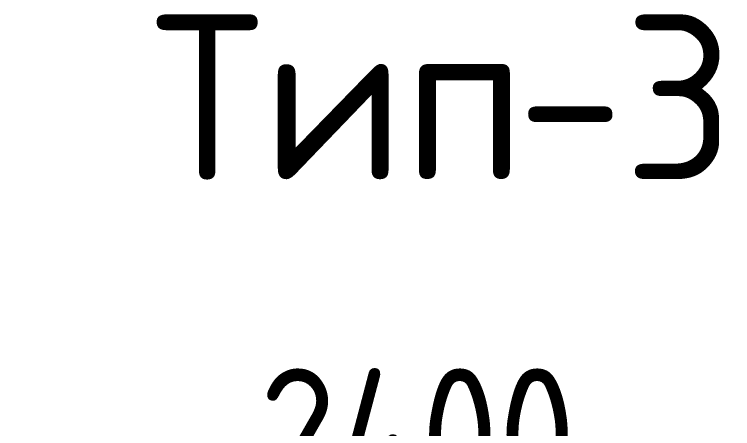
# Model space of a CAD drawing. Header units: millimetres. Extents: x -60946 to 138510, y -262288 to 24501.
# Drawn here: x -16104 to -15011, y -133493 to -132864 of the extents above; entities that cross this region are included whole.
import ezdxf

# ---------------------------------------------------------------- set-up
doc = ezdxf.new("R2010")
doc.units = ezdxf.units.MM
doc.layers.add('2)Тип-3', color=7, linetype='Continuous', lineweight=60)
doc.layers.add('Размеры', color=7, linetype='Continuous', lineweight=9)
doc.styles.add('GOST Common_3', font='', dxfattribs={"width": 0.9, "height": 200})
doc.styles.add('GOST Common_4', font='', dxfattribs={"height": 250})
doc.styles.get('GOST Common_3').set_extended_font_data('GOST Common')
doc.styles.get('GOST Common_4').set_extended_font_data('GOST Common')
doc.dimstyles.new('ADSK_Основной_2_0_2', dxfattribs={"dimscale": 304.8, "dimtxt": 201.142999, "dimasz": 0.463911, "dimexe": 0.328084, "dimexo": 0.328084, "dimgap": 0.164042, "dimtad": 1, "dimdec": 3, "dimrnd": 0.001, "dimdsep": 46, "dimtxsty": 'GOST Common_3', "dimblk1": 'OBLIQUE', "dimblk2": 'OBLIQUE', "dimsah": 1, "dimcen": 0.09, "dimdle": 0.328084, "dimazin": 2, "dimtfac": 1, "dimtdec": 4, "dimtix": 1, "dimtmove": 0, "dimatfit": 3, "dimfxl": 1, "dimtvp": 1, "dimtolj": 1, "dimtzin": 0, "dimlwd": 20, "dimlwe": 20, "dimarcsym": 2})

# ---------------------------------------------------------------- blocks, each defined once
blk = doc.blocks.new('_Oblique')
at = {"color": 0, "linetype": 'ByBlock', "lineweight": -2}
blk.add_line((-0.5, -0.5), (0.5, 0.5), dxfattribs=at)
blk = doc.blocks.new('*D5570')
at = {"layer": 'Defpoints', "color": 0, "transparency": 16777216}
for p in [(-14290.6, -133017.8), (-16690.6, -133551.4), (-14290.6, -133651.4)]:
    blk.add_point(p, dxfattribs=at)
at = {"layer": 'Размеры', "color": 0, "lineweight": 20, "transparency": 16777216}
for p, q in [((-14290.6, -133117.8), (-14290.6, -133751.4)), ((-16790.6, -133651.4), (-14190.6, -133651.4)), ((-16690.6, -133651.4), (-16690.6, -133751.4))]:
    blk.add_line(p, q, dxfattribs=at)
at = {"layer": 'Размеры', "color": 0, "lineweight": 20, "transparency": 16777216, "xscale": 141.4, "yscale": 141.4, "zscale": 141.4, "rotation": 180}
blk.add_blockref('_Oblique', (-16690.6, -133651.4), dxfattribs=at)
at = {"layer": 'Размеры', "color": 0, "lineweight": 20, "transparency": 16777216, "xscale": 141.4, "yscale": 141.4, "zscale": 141.4}
blk.add_blockref('_Oblique', (-14290.6, -133651.4), dxfattribs=at)
at = {"layer": 'Размеры', "color": 0, "lineweight": 9, "transparency": 16777216, "insert": (-15490.6, -133501.4), "char_height": 200, "width": 625.93, "attachment_point": 5, "style": 'GOST Common_3'}
blk.add_mtext('\\A1;2400', dxfattribs=at)

msp = doc.modelspace()

# ---------------------------------------------------------------- texts
at = {"layer": '2)Тип-3', "color": 116, "lineweight": 30, "true_color": 0x008040, "char_height": 250, "attachment_point": 1, "style": 'GOST Common_4'}
for s, insert, width in [('Тип', (-15894.9156, -132864.57), 673.4175), ('-3', (-15339.2906, -132864.57), 432.91125)]:
    msp.add_mtext(s, dxfattribs=dict(at, insert=insert, width=width))

# ---------------------------------------------------------------- dimensions: what is measured, and where the dimension line sits
at = {"layer": 'Размеры', "lineweight": 9}
dim = msp.add_linear_dim(base=(-14290.6385, -133651.4318), p1=(-16690.6385, -133551.4469), p2=(-14290.6385, -133017.7816), dimstyle='ADSK_Основной_2_0_2', override={"dimpost": '<>', "dimfxl": 2458.617225}, dxfattribs=at)
dim.commit()
dim.dimension.update_dxf_attribs({"geometry": '*D5570', "text_midpoint": (-15490.6385, -133501.4318)})

doc.saveas('drawing.dxf')
